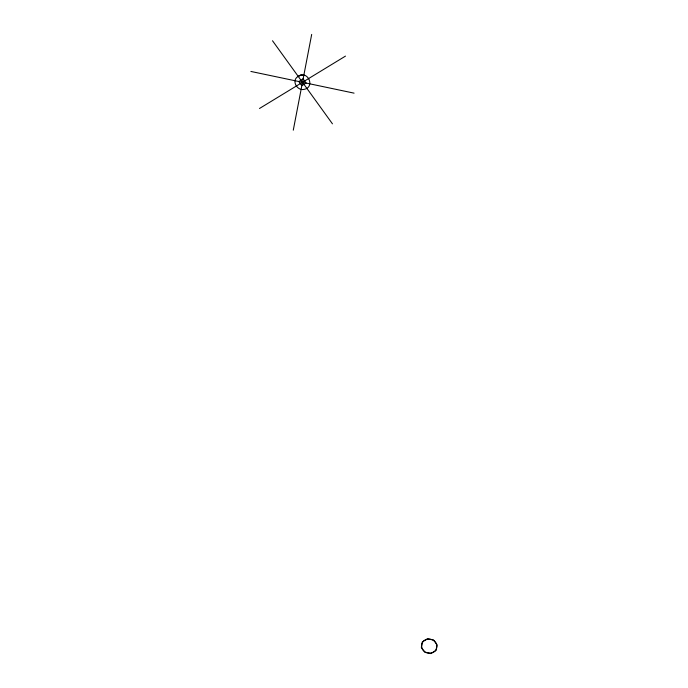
<?xml version="1.0" encoding="UTF-8"?>
<svg xmlns="http://www.w3.org/2000/svg" width="688" height="688" viewBox="0 0 688 688"><rect width="100%" height="100%" fill="white"/><g stroke="black" fill="none" stroke-linecap="round" stroke-linejoin="round"><path stroke-width="1.03" d="M293.277 130.195L311.69 34.4M298.231 76.402C290.886 80.229 297.147 91.392 304.431 89.32C313.96 87.307 309.703 73.496 300.811 74.829L298.231 76.402L300.88 75.198L303.795 75.456M259.488 108.489L345.479 56.106M250.879 71.44L354.079 93.147M272.508 40.755L332.459 123.84M421.632 645.963C421.546 654.976 436.975 655.716 436.803 646.307C436.889 637.294 421.469 636.555 421.632 645.963M422.389 641.818L421.323 647.356L424.917 652.344L430.886 653.6L436.054 650.452L437.121 644.914L433.517 639.926L427.549 638.67L422.389 641.818M303.133 78.905L298.833 81.528L301.826 85.682L306.126 83.067L303.133 78.905"/></g></svg>
